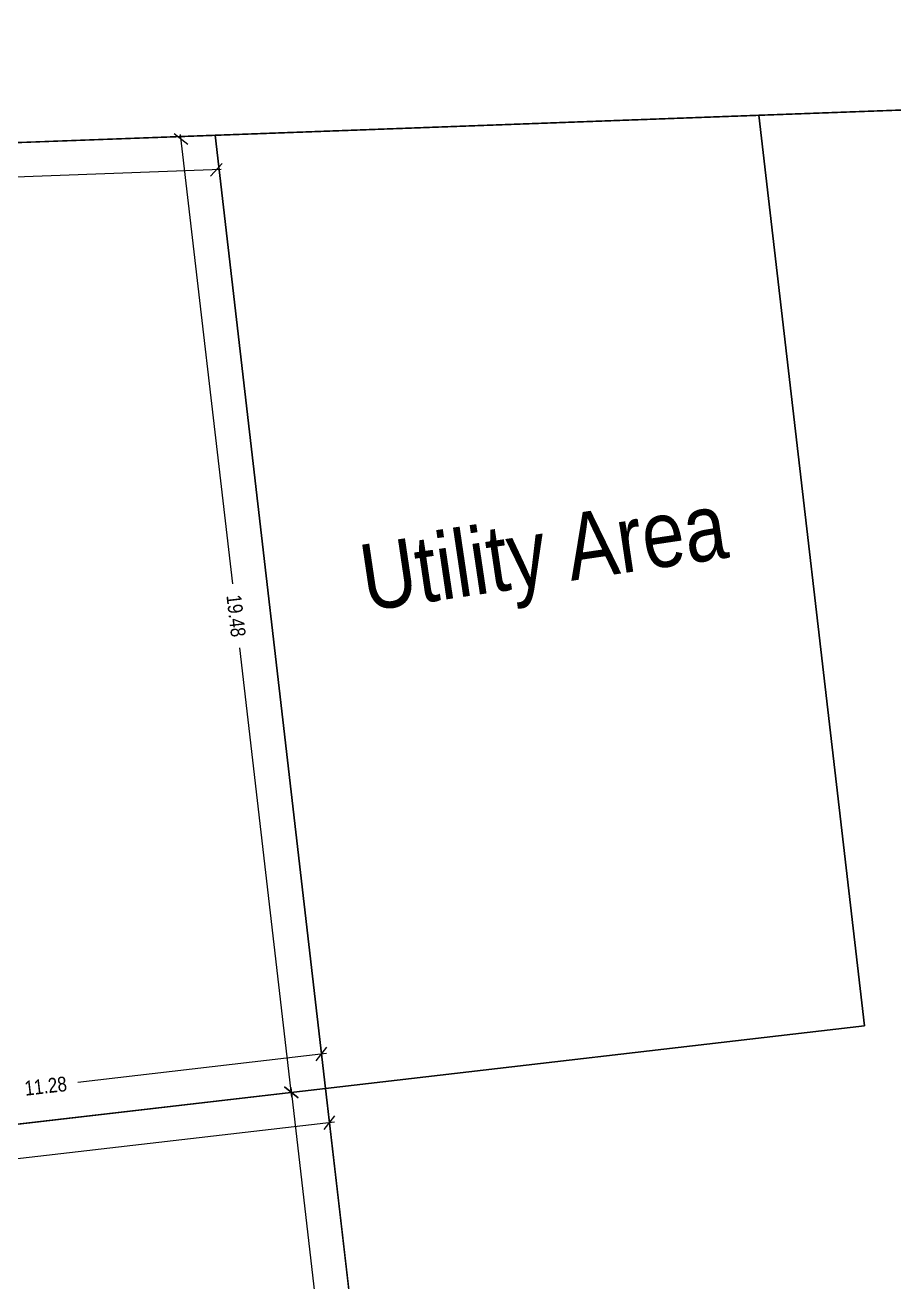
# Model space of a CAD drawing. Header units: millimetres. Extents: x 29397 to 29927, y 26123 to 26652.
# Drawn here: x 29788.48 to 29806.12, y 26273.64 to 26299.16 of the extents above; entities that cross this region are included whole.
import ezdxf

# ---------------------------------------------------------------- set-up
doc = ezdxf.new("R2010")
doc.units = ezdxf.units.MM
doc.header["$LTSCALE"] = 0.3
for name, color, linetype in [('_IndivSubPlot', 180, 'Continuous'), ('_IndivSubPlot_DIMENSION', 7, 'Continuous'), ('_InternalRoad', 3, 'Continuous'), ('_OrganizedOpenSpace', 2, 'Continuous'), ('_UtilityArea', 17, 'Continuous')]:
    doc.layers.add(name, color=color, linetype=linetype)
doc.layers.get('0').off()
doc.styles.add('PreDCRFont', font='ARIALN.TTF')
doc.dimstyles.new('PDCR-PLOT-INT', dxfattribs={"dimtxt": 0.3, "dimasz": 0.25, "dimexe": 0.25, "dimexo": 0.25, "dimgap": 0.25, "dimtad": 0, "dimzin": 0, "dimdsep": 46, "dimtxsty": 'PreDCRFont', "dimblk": 'OBLIQUE', "dimcen": 0.5, "dimdle": 0.1, "dimadec": 0, "dimazin": 0, "dimtfac": 1, "dimtix": 1, "dimtofl": 0, "dimtmove": 1, "dimatfit": 1, "dimfxl": 1, "dimtolj": 1, "dimtzin": 0, "dimlwd": 15, "dimarcsym": 0})

# ---------------------------------------------------------------- blocks, each defined once
blk = doc.blocks.new('_Oblique')
at = {"color": 0, "linetype": 'ByBlock', "lineweight": -2}
blk.add_line((-0.5, -0.5), (0.5, 0.5), dxfattribs=at)
blk = doc.blocks.new('*D924')
at = {"layer": '_IndivSubPlot_DIMENSION', "color": 0, "lineweight": 15, "transparency": 16777216}
for p, q in [((29794.756, 26276.889), (29783.885, 26275.629)), ((29771.691, 26274.215), (29782.562, 26275.475))]:
    blk.add_line(p, q, dxfattribs=at)
at = {"layer": '_IndivSubPlot_DIMENSION', "color": 0, "lineweight": 15, "transparency": 16777216, "xscale": 0.25, "yscale": 0.25, "zscale": 0.25}
for p, rotation in [((29794.657, 26276.877), 6.61144071524876), ((29771.79, 26274.227), 186.6114407152488)]:
    blk.add_blockref('_Oblique', p, dxfattribs=dict(at, rotation=rotation))
at = {"layer": '_IndivSubPlot_DIMENSION', "color": 0, "lineweight": 15, "transparency": 16777216, "insert": (29783.223, 26275.552), "char_height": 0.3, "attachment_point": 5, "rotation": 6.6114, "style": 'PreDCRFont'}
blk.add_mtext('\\A1;23.02', dxfattribs=at)
blk = doc.blocks.new('*D927')
at = {"layer": '_IndivSubPlot_DIMENSION', "color": 0, "lineweight": 15, "transparency": 16777216}
for p, q in [((29793.869, 26277.591), (29794.508, 26272.081)), ((29795.297, 26265.274), (29794.658, 26270.784))]:
    blk.add_line(p, q, dxfattribs=at)
at = {"layer": '_IndivSubPlot_DIMENSION', "color": 0, "lineweight": 15, "transparency": 16777216, "xscale": 0.25, "yscale": 0.25, "zscale": 0.25}
for p, rotation in [((29793.881, 26277.492), 96.61144071521122), ((29795.286, 26265.373), 276.6114407152112)]:
    blk.add_blockref('_Oblique', p, dxfattribs=dict(at, rotation=rotation))
at = {"layer": '_IndivSubPlot_DIMENSION', "color": 0, "lineweight": 15, "transparency": 16777216, "insert": (29794.583, 26271.433), "char_height": 0.3, "attachment_point": 5, "rotation": 276.6114, "style": 'PreDCRFont'}
blk.add_mtext('\\A1;12.20', dxfattribs=at)
blk = doc.blocks.new('*D928')
at = {"layer": '_IndivSubPlot_DIMENSION', "color": 0, "lineweight": 15, "transparency": 16777216}
for p, q in [((29792.459, 26296.229), (29787.357, 26296.041)), ((29780.952, 26295.806), (29786.053, 26295.993))]:
    blk.add_line(p, q, dxfattribs=at)
at = {"layer": '_IndivSubPlot_DIMENSION', "color": 0, "lineweight": 15, "transparency": 16777216, "xscale": 0.25, "yscale": 0.25, "zscale": 0.25}
for p, rotation in [((29792.359, 26296.225), 2.1018076183893), ((29781.052, 26295.81), 182.1018076183893)]:
    blk.add_blockref('_Oblique', p, dxfattribs=dict(at, rotation=rotation))
at = {"layer": '_IndivSubPlot_DIMENSION', "color": 0, "lineweight": 15, "transparency": 16777216, "insert": (29786.705, 26296.017), "char_height": 0.3, "attachment_point": 5, "rotation": 2.1018, "style": 'PreDCRFont'}
blk.add_mtext('\\A1;11.32', dxfattribs=at)
blk = doc.blocks.new('*D930')
at = {"layer": '_IndivSubPlot_DIMENSION', "color": 0, "lineweight": 15, "transparency": 16777216}
for p, q in [((29794.595, 26278.28), (29789.543, 26277.694)), ((29783.191, 26276.958), (29788.244, 26277.543))]:
    blk.add_line(p, q, dxfattribs=at)
at = {"layer": '_IndivSubPlot_DIMENSION', "color": 0, "lineweight": 15, "transparency": 16777216, "xscale": 0.25, "yscale": 0.25, "zscale": 0.25}
for p, rotation in [((29794.496, 26278.268), 6.611440715253535), ((29783.291, 26276.969), 186.6114407152535)]:
    blk.add_blockref('_Oblique', p, dxfattribs=dict(at, rotation=rotation))
at = {"layer": '_IndivSubPlot_DIMENSION', "color": 0, "lineweight": 15, "transparency": 16777216, "insert": (29788.893, 26277.619), "char_height": 0.3, "attachment_point": 5, "rotation": 6.6114, "style": 'PreDCRFont'}
blk.add_mtext('\\A1;11.28', dxfattribs=at)
blk = doc.blocks.new('*D931')
at = {"layer": '_IndivSubPlot_DIMENSION', "color": 0, "lineweight": 15, "transparency": 16777216}
for p, q in [((29791.626, 26296.943), (29792.684, 26287.817)), ((29793.892, 26277.393), (29792.835, 26286.518))]:
    blk.add_line(p, q, dxfattribs=at)
at = {"layer": '_IndivSubPlot_DIMENSION', "color": 0, "lineweight": 15, "transparency": 16777216, "xscale": 0.25, "yscale": 0.25, "zscale": 0.25}
for p, rotation in [((29791.638, 26296.844), 96.61144071521022), ((29793.881, 26277.492), 276.6114407152102)]:
    blk.add_blockref('_Oblique', p, dxfattribs=dict(at, rotation=rotation))
at = {"layer": '_IndivSubPlot_DIMENSION', "color": 0, "lineweight": 15, "transparency": 16777216, "insert": (29792.759, 26287.168), "char_height": 0.3, "attachment_point": 5, "rotation": 276.6114, "style": 'PreDCRFont'}
blk.add_mtext('\\A1;19.48', dxfattribs=at)

msp = doc.modelspace()

# ---------------------------------------------------------------- linework, layer by layer
at = {"layer": '_IndivSubPlot'}
for points in [[(29792.333, 26296.924), (29781.026, 26296.509), (29783.371, 26276.274), (29794.576, 26277.573)], [(29794.576, 26277.573), (29771.709, 26274.922), (29773.114, 26262.803), (29795.981, 26265.454)]]:
    msp.add_lwpolyline(points, close=True, dxfattribs=at)
at = {"layer": '_InternalRoad'}
msp.add_lwpolyline([(29705.66, 26294.42), (29725.742, 26294.48), (29757.228, 26295.636), (29763.243, 26295.857), (29769.257, 26296.077), (29825.589, 26298.145), (29825.384, 26304.141), (29825.18, 26310.138), (29725.503, 26306.48), (29705.66, 26306.42), (29705.66, 26294.42)], close=True, dxfattribs=at)
at = {"layer": '_OrganizedOpenSpace'}
msp.add_lwpolyline([(29825.589, 26298.145), (29803.38, 26297.33), (29805.523, 26278.841), (29794.576, 26277.573), (29801.6, 26216.978), (29817.591, 26218.832), (29817.589, 26220.061), (29828.251, 26220.067)], close=True, dxfattribs=at)
at = {"layer": '_UtilityArea'}
msp.add_lwpolyline([(29803.38, 26297.33), (29792.333, 26296.924), (29794.576, 26277.573), (29805.523, 26278.841)], close=True, dxfattribs=at)

# ---------------------------------------------------------------- texts
at = {"layer": '_UtilityArea', "lineweight": 30, "insert": (29799.03, 26288.274), "char_height": 1.35, "attachment_point": 5, "rotation": 8.4287, "style": 'PreDCRFont'}
msp.add_mtext('Utility Area', dxfattribs=at)

# ---------------------------------------------------------------- dimensions: what is measured, and where the dimension line sits
at = {"layer": '_IndivSubPlot_DIMENSION', "lineweight": 15}
for p1, p2, text, picture, middle in [((29793.881, 26277.492), (29791.638, 26296.844), '19.48', '*D931', (29792.759, 26287.168)), ((29792.359, 26296.225), (29781.052, 26295.81), '11.32', '*D928', (29786.705, 26296.017)), ((29783.291, 26276.969), (29794.496, 26278.268), '11.28', '*D930', (29788.893, 26277.619)), ((29795.286, 26265.373), (29793.881, 26277.492), '12.20', '*D927', (29794.583, 26271.433)), ((29794.657, 26276.877), (29771.79, 26274.227), '23.02', '*D924', (29783.223, 26275.552))]:
    dim = msp.add_aligned_dim(p1=p1, p2=p2, distance=0, text=text, dimstyle='PDCR-PLOT-INT', dxfattribs=at)
    dim.commit()
    dim.dimension.update_dxf_attribs({"geometry": picture, "text_midpoint": middle})

doc.saveas('drawing.dxf')
